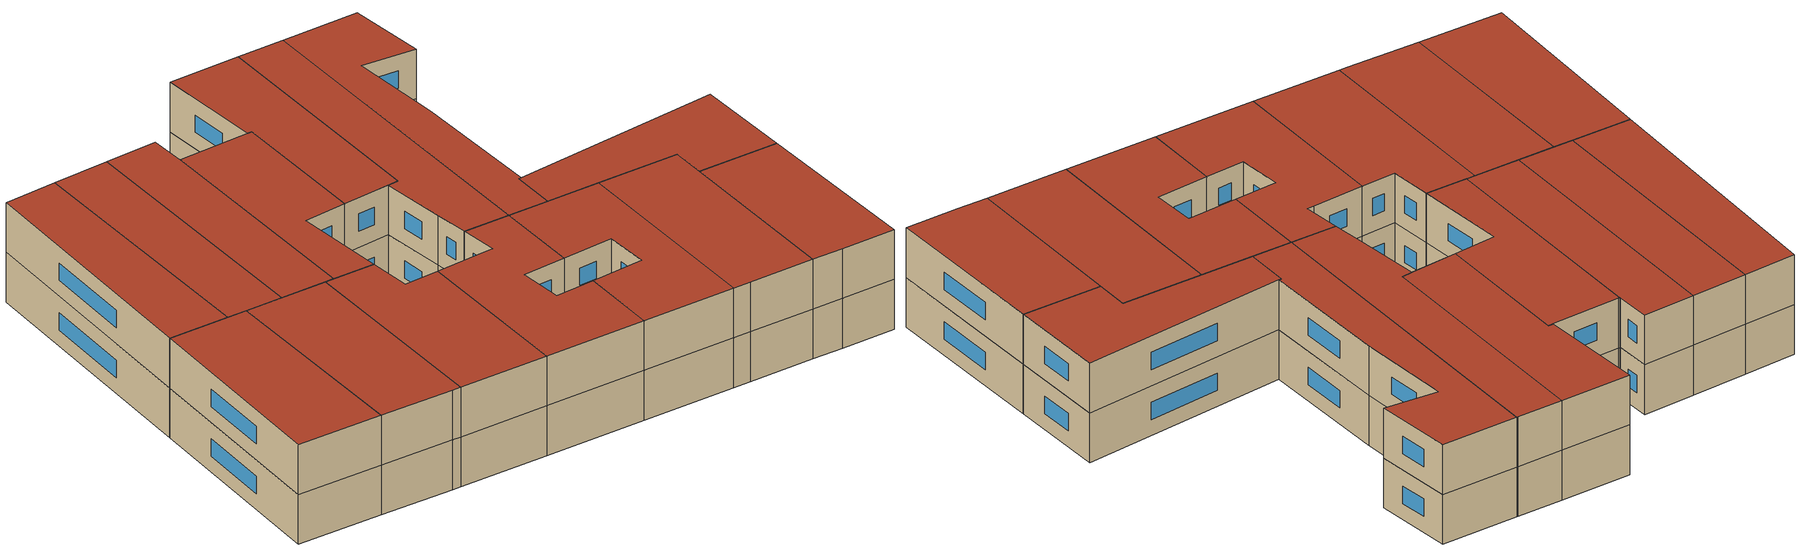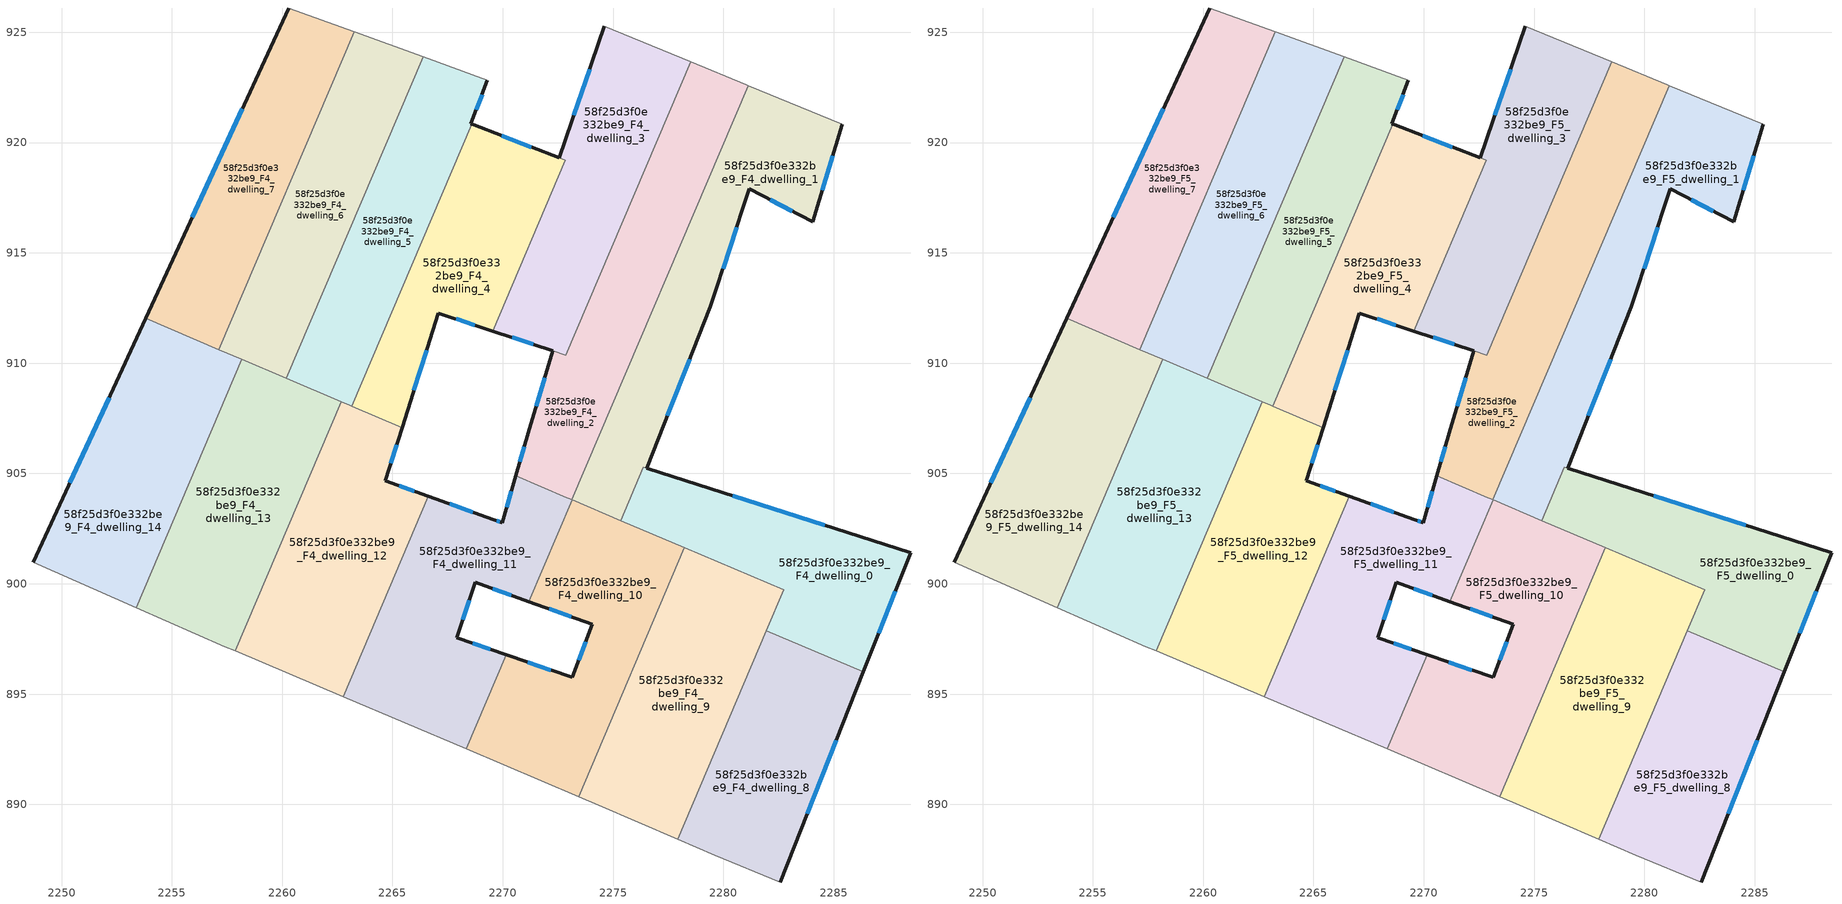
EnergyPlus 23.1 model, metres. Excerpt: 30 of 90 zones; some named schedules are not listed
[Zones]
58f25d3f0e332be9_F4_dwelling_0
 floor to 58f25d3f0e332be9_F3_dwelling_0 (EU_floor_Construction): 2288.48,901.42 2286.34,896.01 2281.94,897.88 2282.73,899.72 2275.34,902.87 2276.37,905.29 2276.53,905.23 z12
 wall outside (EU_wall_Construction): 2286.34,896.01 2288.48,901.42 2276.53,905.23 z12:15
 wall to 58f25d3f0e332be9_F4_dwelling_8 (EU_wall_Construction): 2281.94,897.88 2286.34,896.01 z12:15
 wall to 58f25d3f0e332be9_F4_dwelling_9 (EU_wall_Construction): 2278.23,901.64 2282.73,899.72 2281.94,897.88 z12:15
 wall to 58f25d3f0e332be9_F4_dwelling_1 (EU_wall_Construction): 2276.36,905.28 2275.34,902.87 / 2276.52,905.24 2276.37,905.29 z12:15
 wall to 58f25d3f0e332be9_F4_dwelling_10 (EU_wall_Construction): 2275.34,902.87 2278.23,901.64 z12:15
 window (EU_Window_Construction): 2284.6,902.66 2280.42,903.99 / 2287.04,897.77 2287.79,899.66 z12.98:14.02
58f25d3f0e332be9_F4_dwelling_1
 floor to 58f25d3f0e332be9_F3_dwelling_1 (EU_floor_Construction): 2285.37,920.84 2284.05,916.41 2281.17,917.9 2279.4,912.55 2276.52,905.24 2276.37,905.29 2275.34,902.87 2273.13,903.81 2281.12,922.58 z12
 wall outside (EU_wall_Construction): 2276.52,905.24 2279.4,912.55 2281.17,917.9 2284.05,916.41 2285.37,920.84 z12:15
 wall to 58f25d3f0e332be9_F4_dwelling_2 (EU_wall_Construction): 2281.12,922.58 2273.13,903.81 z12:15
 wall adiabatic (EU_wall_Construction): 2285.37,920.84 2281.12,922.58 z12:15
 wall to 58f25d3f0e332be9_F4_dwelling_10 (EU_wall_Construction): 2273.14,903.81 2275.34,902.87 z12:15
 window (EU_Window_Construction): 2284.48,917.85 2284.94,919.4 / 2282.11,917.41 2283.12,916.89 / 2279.98,914.29 2280.6,916.16 / 2277.46,907.61 2278.47,910.17 z12.98:14.02
58f25d3f0e332be9_F4_dwelling_10
 floor to 58f25d3f0e332be9_F3_dwelling_10 (EU_floor_Construction): 2278.23,901.64 2273.43,890.35 2268.33,892.51 2270.15,896.79 2273.14,895.76 2274.04,898.17 2271.17,899.2 2273.14,903.81 z12
 wall outside (EU_wall_Construction): 2271.17,899.2 2274.04,898.17 2273.14,895.76 2270.15,896.79 z12:15
 wall to 58f25d3f0e332be9_F4_dwelling_11 (EU_wall_Construction): 2270.15,896.79 2268.33,892.51 / 2273.14,903.81 2271.17,899.2 z12:15
 wall to 58f25d3f0e332be9_F4_dwelling_9 (EU_wall_Construction): 2273.43,890.35 2278.23,901.64 z12:15
 wall adiabatic (EU_wall_Construction): 2268.33,892.51 2273.43,890.35 z12:15
 window (EU_Window_Construction): 2272.17,896.09 2271.13,896.46 / 2273.75,897.38 2273.44,896.54 / 2272.11,898.86 2273.11,898.5 z12.98:14.02
58f25d3f0e332be9_F4_dwelling_11
 floor to 58f25d3f0e332be9_F3_dwelling_11 (EU_floor_Construction): 2273.14,903.81 2271.17,899.2 2268.74,900.07 2267.91,897.57 2270.15,896.79 2268.33,892.51 2262.76,894.88 2266.63,903.97 2269.59,902.91 2269.97,902.78 2270.59,904.89 z12
 wall outside (EU_wall_Construction): 2270.15,896.79 2267.91,897.57 2268.74,900.07 2271.17,899.2 / 2270.59,904.89 2269.97,902.78 2269.59,902.91 2266.63,903.97 z12:15
 wall adiabatic (EU_wall_Construction): 2262.76,894.88 2268.33,892.51 z12:15
 wall to 58f25d3f0e332be9_F4_dwelling_12 (EU_wall_Construction): 2266.63,903.97 2262.76,894.88 z12:15
 wall to 58f25d3f0e332be9_F4_dwelling_2 (EU_wall_Construction): 2272.9,903.91 2270.59,904.89 / 2273.13,903.81 2273.04,903.85 2272.9,903.9 z12:15
 window (EU_Window_Construction): 2269.53,899.78 2270.38,899.48 / 2268.18,898.38 2268.47,899.25 / 2269.42,897.04 2268.64,897.31 / 2268.63,903.25 2267.6,903.63 / 2269.85,902.82 2269.72,902.86 / 2270.39,904.2 2270.18,903.46 z12.98:14.02
58f25d3f0e332be9_F4_dwelling_12
 floor to 58f25d3f0e332be9_F3_dwelling_12 (EU_floor_Construction): 2265.44,907.08 2264.67,904.68 2266.63,903.97 2262.76,894.88 2257.87,896.96 2262.67,908.26 z12
 wall outside (EU_wall_Construction): 2266.63,903.97 2264.67,904.68 2265.44,907.08 z12:15
 wall adiabatic (EU_wall_Construction): 2257.87,896.96 2262.76,894.88 z12:15
 wall to 58f25d3f0e332be9_F4_dwelling_13 (EU_wall_Construction): 2262.67,908.26 2257.87,896.96 z12:15
 wall to 58f25d3f0e332be9_F4_dwelling_4 (EU_wall_Construction): 2265.44,907.08 2263.16,908.05 z12:15
 wall to 58f25d3f0e332be9_F4_dwelling_5 (EU_wall_Construction): 2263.16,908.05 2263.06,908.09 2262.67,908.26 z12:15
 window (EU_Window_Construction): 2264.92,905.46 2265.19,906.3 / 2266,904.2 2265.31,904.45 z12.98:14.02
58f25d3f0e332be9_F4_dwelling_13
 floor to 58f25d3f0e332be9_F3_dwelling_13 (EU_floor_Construction): 2262.67,908.26 2257.87,896.96 2257.4,897.16 2253.39,898.92 2258.17,910.17 z12
 wall adiabatic (EU_wall_Construction): 2253.39,898.92 2257.4,897.16 2257.87,896.96 z12:15
 wall to 58f25d3f0e332be9_F4_dwelling_14 (EU_wall_Construction): 2258.17,910.17 2253.39,898.92 z12:15
 wall to 58f25d3f0e332be9_F4_dwelling_5 (EU_wall_Construction): 2262.67,908.26 2260.19,909.31 z12:15
 wall to 58f25d3f0e332be9_F4_dwelling_6 (EU_wall_Construction): 2260.19,909.31 2258.17,910.17 z12:15
58f25d3f0e332be9_F4_dwelling_14
 floor to 58f25d3f0e332be9_F3_dwelling_14 (EU_floor_Construction): 2258.17,910.17 2253.39,898.92 2248.72,900.98 2253.82,912.03 z12
 wall outside (EU_wall_Construction): 2253.82,912.03 2248.72,900.98 z12:15
 wall adiabatic (EU_wall_Construction): 2248.72,900.98 2253.39,898.92 z12:15
 wall to 58f25d3f0e332be9_F4_dwelling_7 (EU_wall_Construction): 2257.13,910.62 2253.82,912.03 z12:15
 wall to 58f25d3f0e332be9_F4_dwelling_6 (EU_wall_Construction): 2258.17,910.17 2257.13,910.62 z12:15
 window (EU_Window_Construction): 2252.16,908.43 2250.38,904.57 z12.98:14.02
58f25d3f0e332be9_F4_dwelling_2
 floor to 58f25d3f0e332be9_F3_dwelling_2 (EU_floor_Construction): 2281.03,922.62 2281.12,922.58 2273.13,903.81 2273.04,903.85 2272.9,903.91 2270.59,904.89 2271.16,906.84 2272.26,910.56 2272.85,910.36 2278.51,923.66 z12
 wall outside (EU_wall_Construction): 2272.26,910.56 2271.16,906.84 2270.59,904.89 z12:15
 wall adiabatic (EU_wall_Construction): 2281.12,922.58 2281.03,922.62 2278.51,923.66 z12:15
 wall to 58f25d3f0e332be9_F4_dwelling_3 (EU_wall_Construction): 2272.85,910.36 2272.26,910.56 / 2278.51,923.66 2272.86,910.37 z12:15
 window (EU_Window_Construction): 2270.98,906.2 2270.78,905.52 / 2271.91,909.35 2271.52,908.05 z12.98:14.02
58f25d3f0e332be9_F4_dwelling_3
 floor to 58f25d3f0e332be9_F3_dwelling_3 (EU_floor_Construction): 2278.51,923.66 2272.85,910.36 2269.53,911.46 2272.83,919.2 2272.55,919.31 2274.59,925.27 z12
 wall outside (EU_wall_Construction): 2274.59,925.27 2272.55,919.31 / 2269.53,911.46 2272.26,910.56 z12:15
 wall to 58f25d3f0e332be9_F4_dwelling_4 (EU_wall_Construction): 2272.55,919.31 2272.83,919.2 2269.53,911.46 z12:15
 wall adiabatic (EU_wall_Construction): 2278.51,923.66 2274.59,925.27 z12:15
 window (EU_Window_Construction): 2273.93,923.33 2273.22,921.24 / 2270.42,911.16 2271.38,910.85 z12.98:14.02
58f25d3f0e332be9_F4_dwelling_4
 floor to 58f25d3f0e332be9_F3_dwelling_4 (EU_floor_Construction): 2272.83,919.2 2269.53,911.46 2267.08,912.27 2265.44,907.08 2263.16,908.05 2268.59,920.83 z12
 wall outside (EU_wall_Construction): 2272.55,919.31 2268.69,920.79 2268.59,920.83 / 2265.44,907.08 2267.08,912.27 2269.53,911.46 z12:15
 wall to 58f25d3f0e332be9_F4_dwelling_5 (EU_wall_Construction): 2268.59,920.83 2263.16,908.05 z12:15
 window (EU_Window_Construction): 2271.29,919.79 2269.94,920.31 / 2267.88,912 2268.74,911.72 / 2265.97,908.77 2266.55,910.58 z12.98:14.02
58f25d3f0e332be9_F4_dwelling_5
 floor to 58f25d3f0e332be9_F3_dwelling_5 (EU_floor_Construction): 2269.3,922.82 2268.55,920.85 2268.59,920.83 2263.16,908.05 2263.06,908.09 2260.19,909.31 2266.39,923.88 z12
 wall outside (EU_wall_Construction): 2268.59,920.83 2268.55,920.85 2269.3,922.82 z12:15
 wall to 58f25d3f0e332be9_F4_dwelling_6 (EU_wall_Construction): 2266.39,923.88 2260.19,909.31 z12:15
 wall adiabatic (EU_wall_Construction): 2269.3,922.82 2266.39,923.88 z12:15
 window (EU_Window_Construction): 2268.8,921.49 2269.06,922.18 z12.98:14.02
58f25d3f0e332be9_F4_dwelling_6
 floor to 58f25d3f0e332be9_F3_dwelling_6 (EU_floor_Construction): 2266.39,923.88 2260.19,909.31 2257.13,910.62 2263.26,925.02 z12
 wall to 58f25d3f0e332be9_F4_dwelling_7 (EU_wall_Construction): 2263.26,925.02 2257.13,910.62 z12:15
 wall adiabatic (EU_wall_Construction): 2266.39,923.88 2263.26,925.02 z12:15
58f25d3f0e332be9_F4_dwelling_7
 floor to 58f25d3f0e332be9_F3_dwelling_7 (EU_floor_Construction): 2263.26,925.02 2257.13,910.62 2253.82,912.03 2260.3,926.1 z12
 wall outside (EU_wall_Construction): 2260.3,926.1 2253.82,912.03 z12:15
 wall adiabatic (EU_wall_Construction): 2263.26,925.02 2260.3,926.1 z12:15
 window (EU_Window_Construction): 2258.19,921.52 2255.93,916.6 z12.98:14.02
58f25d3f0e332be9_F4_dwelling_8
 floor to 58f25d3f0e332be9_F3_dwelling_8 (EU_floor_Construction): 2286.34,896.01 2282.57,886.49 2279.61,887.71 2277.92,888.43 2281.94,897.88 z12
 wall outside (EU_wall_Construction): 2282.57,886.49 2286.34,896.01 z12:15
 wall adiabatic (EU_wall_Construction): 2277.92,888.43 2279.61,887.71 2282.57,886.49 z12:15
 wall to 58f25d3f0e332be9_F4_dwelling_9 (EU_wall_Construction): 2281.94,897.88 2277.92,888.43 z12:15
 window (EU_Window_Construction): 2283.8,889.58 2285.12,892.91 z12.98:14.02
58f25d3f0e332be9_F4_dwelling_9
 floor to 58f25d3f0e332be9_F3_dwelling_9 (EU_floor_Construction): 2282.73,899.72 2277.92,888.43 2274.35,889.96 2273.43,890.35 2278.23,901.64 z12
 wall adiabatic (EU_wall_Construction): 2273.43,890.35 2274.35,889.96 2277.92,888.43 z12:15
58f25d3f0e332be9_F5_dwelling_0
 floor to 58f25d3f0e332be9_F4_dwelling_0 (EU_floor_Construction): 2288.48,901.42 2286.34,896.01 2281.94,897.88 2282.73,899.72 2275.34,902.87 2276.37,905.29 2276.53,905.23 z15
 wall outside (EU_wall_Construction): 2286.34,896.01 2288.48,901.42 2276.53,905.23 z15:18
 wall to 58f25d3f0e332be9_F5_dwelling_8 (EU_wall_Construction): 2281.94,897.88 2286.34,896.01 z15:18
 wall to 58f25d3f0e332be9_F5_dwelling_9 (EU_wall_Construction): 2278.23,901.64 2282.73,899.72 2281.94,897.88 z15:18
 wall to 58f25d3f0e332be9_F5_dwelling_1 (EU_wall_Construction): 2276.36,905.28 2275.34,902.87 / 2276.52,905.24 2276.37,905.29 z15:18
 wall to 58f25d3f0e332be9_F5_dwelling_10 (EU_wall_Construction): 2275.34,902.87 2278.23,901.64 z15:18
 window (EU_Window_Construction): 2284.6,902.66 2280.42,903.99 / 2287.04,897.77 2287.79,899.66 z15.98:17.02
 roof outside (EU_roof_Construction): 2286.34,896.01 2288.48,901.42 2276.53,905.23 2276.37,905.29 2275.34,902.87 2282.73,899.72 2281.94,897.88 z18
58f25d3f0e332be9_F5_dwelling_1
 floor to 58f25d3f0e332be9_F4_dwelling_1 (EU_floor_Construction): 2285.37,920.84 2284.05,916.41 2281.17,917.9 2279.4,912.55 2276.52,905.24 2276.37,905.29 2275.34,902.87 2273.13,903.81 2281.12,922.58 z15
 wall outside (EU_wall_Construction): 2276.52,905.24 2279.4,912.55 2281.17,917.9 2284.05,916.41 2285.37,920.84 z15:18
 wall to 58f25d3f0e332be9_F5_dwelling_2 (EU_wall_Construction): 2281.12,922.58 2273.13,903.81 z15:18
 wall adiabatic (EU_wall_Construction): 2285.37,920.84 2281.12,922.58 z15:18
 wall to 58f25d3f0e332be9_F5_dwelling_10 (EU_wall_Construction): 2273.14,903.81 2275.34,902.87 z15:18
 window (EU_Window_Construction): 2284.48,917.85 2284.94,919.4 / 2282.11,917.41 2283.12,916.89 / 2279.98,914.29 2280.6,916.16 / 2277.46,907.61 2278.47,910.17 z15.98:17.02
 roof outside (EU_roof_Construction): 2276.52,905.24 2279.4,912.55 2281.17,917.9 2284.05,916.41 2285.37,920.84 2281.12,922.58 2273.13,903.81 2275.34,902.87 2276.37,905.29 z18
58f25d3f0e332be9_F5_dwelling_10
 floor to 58f25d3f0e332be9_F4_dwelling_10 (EU_floor_Construction): 2278.23,901.64 2273.43,890.35 2268.33,892.51 2270.15,896.79 2273.14,895.76 2274.04,898.17 2271.17,899.2 2273.14,903.81 z15
 wall outside (EU_wall_Construction): 2271.17,899.2 2274.04,898.17 2273.14,895.76 2270.15,896.79 z15:18
 wall to 58f25d3f0e332be9_F5_dwelling_11 (EU_wall_Construction): 2270.15,896.79 2268.33,892.51 / 2273.14,903.81 2271.17,899.2 z15:18
 wall to 58f25d3f0e332be9_F5_dwelling_9 (EU_wall_Construction): 2273.43,890.35 2278.23,901.64 z15:18
 wall adiabatic (EU_wall_Construction): 2268.33,892.51 2273.43,890.35 z15:18
 window (EU_Window_Construction): 2272.17,896.09 2271.13,896.46 / 2273.75,897.38 2273.44,896.54 / 2272.11,898.86 2273.11,898.5 z15.98:17.02
 roof outside (EU_roof_Construction): 2273.43,890.35 2278.23,901.64 2273.14,903.81 2271.17,899.2 2274.04,898.17 2273.14,895.76 2270.15,896.79 2268.33,892.51 z18
58f25d3f0e332be9_F5_dwelling_11
 floor to 58f25d3f0e332be9_F4_dwelling_11 (EU_floor_Construction): 2273.14,903.81 2271.17,899.2 2268.74,900.07 2267.91,897.57 2270.15,896.79 2268.33,892.51 2262.76,894.88 2266.63,903.97 2269.59,902.91 2269.97,902.78 2270.59,904.89 z15
 wall outside (EU_wall_Construction): 2270.15,896.79 2267.91,897.57 2268.74,900.07 2271.17,899.2 / 2270.59,904.89 2269.97,902.78 2269.59,902.91 2266.63,903.97 z15:18
 wall adiabatic (EU_wall_Construction): 2262.76,894.88 2268.33,892.51 z15:18
 wall to 58f25d3f0e332be9_F5_dwelling_12 (EU_wall_Construction): 2266.63,903.97 2262.76,894.88 z15:18
 wall to 58f25d3f0e332be9_F5_dwelling_2 (EU_wall_Construction): 2272.9,903.91 2270.59,904.89 / 2273.13,903.81 2273.04,903.85 2272.9,903.9 z15:18
 window (EU_Window_Construction): 2269.53,899.78 2270.38,899.48 / 2268.18,898.38 2268.47,899.25 / 2269.42,897.04 2268.64,897.31 / 2268.63,903.25 2267.6,903.63 / 2269.85,902.82 2269.72,902.86 / 2270.39,904.2 2270.18,903.46 z15.98:17.02
 roof outside (EU_roof_Construction): 2268.33,892.51 2270.15,896.79 2267.91,897.57 2268.74,900.07 2271.17,899.2 2273.14,903.81 2270.59,904.89 2269.97,902.78 2269.59,902.91 2266.63,903.97 2262.76,894.88 z18
58f25d3f0e332be9_F5_dwelling_12
 floor to 58f25d3f0e332be9_F4_dwelling_12 (EU_floor_Construction): 2265.44,907.08 2264.67,904.68 2266.63,903.97 2262.76,894.88 2257.87,896.96 2262.67,908.26 z15
 wall outside (EU_wall_Construction): 2266.63,903.97 2264.67,904.68 2265.44,907.08 z15:18
 wall adiabatic (EU_wall_Construction): 2257.87,896.96 2262.76,894.88 z15:18
 wall to 58f25d3f0e332be9_F5_dwelling_13 (EU_wall_Construction): 2262.67,908.26 2257.87,896.96 z15:18
 wall to 58f25d3f0e332be9_F5_dwelling_4 (EU_wall_Construction): 2265.44,907.08 2263.16,908.05 z15:18
 wall to 58f25d3f0e332be9_F5_dwelling_5 (EU_wall_Construction): 2263.16,908.05 2263.06,908.09 2262.67,908.26 z15:18
 window (EU_Window_Construction): 2264.92,905.46 2265.19,906.3 / 2266,904.2 2265.31,904.45 z15.98:17.02
 roof outside (EU_roof_Construction): 2262.76,894.88 2266.63,903.97 2264.67,904.68 2265.44,907.08 2262.67,908.26 2257.87,896.96 z18
58f25d3f0e332be9_F5_dwelling_13
 floor to 58f25d3f0e332be9_F4_dwelling_13 (EU_floor_Construction): 2262.67,908.26 2257.87,896.96 2257.4,897.16 2253.39,898.92 2258.17,910.17 z15
 wall adiabatic (EU_wall_Construction): 2253.39,898.92 2257.4,897.16 2257.87,896.96 z15:18
 wall to 58f25d3f0e332be9_F5_dwelling_14 (EU_wall_Construction): 2258.17,910.17 2253.39,898.92 z15:18
 wall to 58f25d3f0e332be9_F5_dwelling_5 (EU_wall_Construction): 2262.67,908.26 2260.19,909.31 z15:18
 wall to 58f25d3f0e332be9_F5_dwelling_6 (EU_wall_Construction): 2260.19,909.31 2258.17,910.17 z15:18
 roof outside (EU_roof_Construction): 2257.87,896.96 2262.67,908.26 2258.17,910.17 2253.39,898.92 2257.4,897.16 z18
58f25d3f0e332be9_F5_dwelling_14
 floor to 58f25d3f0e332be9_F4_dwelling_14 (EU_floor_Construction): 2258.17,910.17 2253.39,898.92 2248.72,900.98 2253.82,912.03 z15
 wall outside (EU_wall_Construction): 2253.82,912.03 2248.72,900.98 z15:18
 wall adiabatic (EU_wall_Construction): 2248.72,900.98 2253.39,898.92 z15:18
 wall to 58f25d3f0e332be9_F5_dwelling_7 (EU_wall_Construction): 2257.13,910.62 2253.82,912.03 z15:18
 wall to 58f25d3f0e332be9_F5_dwelling_6 (EU_wall_Construction): 2258.17,910.17 2257.13,910.62 z15:18
 window (EU_Window_Construction): 2252.16,908.43 2250.38,904.57 z15.98:17.02
 roof outside (EU_roof_Construction): 2253.39,898.92 2258.17,910.17 2253.82,912.03 2248.72,900.98 z18
58f25d3f0e332be9_F5_dwelling_2
 floor to 58f25d3f0e332be9_F4_dwelling_2 (EU_floor_Construction): 2281.03,922.62 2281.12,922.58 2273.13,903.81 2273.04,903.85 2272.9,903.91 2270.59,904.89 2271.16,906.84 2272.26,910.56 2272.85,910.36 2278.51,923.66 z15
 wall outside (EU_wall_Construction): 2272.26,910.56 2271.16,906.84 2270.59,904.89 z15:18
 wall adiabatic (EU_wall_Construction): 2281.12,922.58 2281.03,922.62 2278.51,923.66 z15:18
 wall to 58f25d3f0e332be9_F5_dwelling_3 (EU_wall_Construction): 2272.85,910.36 2272.26,910.56 / 2278.51,923.66 2272.86,910.37 z15:18
 window (EU_Window_Construction): 2270.98,906.2 2270.78,905.52 / 2271.91,909.35 2271.52,908.05 z15.98:17.02
 roof outside (EU_roof_Construction): 2273.13,903.81 2281.12,922.58 2281.03,922.62 2278.51,923.66 2272.85,910.36 2272.26,910.56 2271.16,906.84 2270.59,904.89 2272.9,903.91 2273.04,903.85 z18
58f25d3f0e332be9_F5_dwelling_3
 floor to 58f25d3f0e332be9_F4_dwelling_3 (EU_floor_Construction): 2278.51,923.66 2272.85,910.36 2269.53,911.46 2272.83,919.2 2272.55,919.31 2274.59,925.27 z15
 wall outside (EU_wall_Construction): 2274.59,925.27 2272.55,919.31 / 2269.53,911.46 2272.26,910.56 z15:18
 wall to 58f25d3f0e332be9_F5_dwelling_4 (EU_wall_Construction): 2272.55,919.31 2272.83,919.2 2269.53,911.46 z15:18
 wall adiabatic (EU_wall_Construction): 2278.51,923.66 2274.59,925.27 z15:18
 window (EU_Window_Construction): 2273.93,923.33 2273.22,921.24 / 2270.42,911.16 2271.38,910.85 z15.98:17.02
 roof outside (EU_roof_Construction): 2272.85,910.36 2278.51,923.66 2274.59,925.27 2272.55,919.31 2272.83,919.2 2269.53,911.46 z18
58f25d3f0e332be9_F5_dwelling_4
 floor to 58f25d3f0e332be9_F4_dwelling_4 (EU_floor_Construction): 2272.83,919.2 2269.53,911.46 2267.08,912.27 2265.44,907.08 2263.16,908.05 2268.59,920.83 z15
 wall outside (EU_wall_Construction): 2272.55,919.31 2268.69,920.79 2268.59,920.83 / 2265.44,907.08 2267.08,912.27 2269.53,911.46 z15:18
 wall to 58f25d3f0e332be9_F5_dwelling_5 (EU_wall_Construction): 2268.59,920.83 2263.16,908.05 z15:18
 window (EU_Window_Construction): 2271.29,919.79 2269.94,920.31 / 2267.88,912 2268.74,911.72 / 2265.97,908.77 2266.55,910.58 z15.98:17.02
 roof outside (EU_roof_Construction): 2269.53,911.46 2272.83,919.2 2268.59,920.83 2263.16,908.05 2265.44,907.08 2267.08,912.27 z18
58f25d3f0e332be9_F5_dwelling_5
 floor to 58f25d3f0e332be9_F4_dwelling_5 (EU_floor_Construction): 2269.3,922.82 2268.55,920.85 2268.59,920.83 2263.16,908.05 2263.06,908.09 2260.19,909.31 2266.39,923.88 z15
 wall outside (EU_wall_Construction): 2268.59,920.83 2268.55,920.85 2269.3,922.82 z15:18
 wall to 58f25d3f0e332be9_F5_dwelling_6 (EU_wall_Construction): 2266.39,923.88 2260.19,909.31 z15:18
 wall adiabatic (EU_wall_Construction): 2269.3,922.82 2266.39,923.88 z15:18
 window (EU_Window_Construction): 2268.8,921.49 2269.06,922.18 z15.98:17.02
 roof outside (EU_roof_Construction): 2263.16,908.05 2268.59,920.83 2268.55,920.85 2269.3,922.82 2266.39,923.88 2260.19,909.31 2263.06,908.09 z18
58f25d3f0e332be9_F5_dwelling_6
 floor to 58f25d3f0e332be9_F4_dwelling_6 (EU_floor_Construction): 2266.39,923.88 2260.19,909.31 2257.13,910.62 2263.26,925.02 z15
 wall to 58f25d3f0e332be9_F5_dwelling_7 (EU_wall_Construction): 2263.26,925.02 2257.13,910.62 z15:18
 wall adiabatic (EU_wall_Construction): 2266.39,923.88 2263.26,925.02 z15:18
 roof outside (EU_roof_Construction): 2260.19,909.31 2266.39,923.88 2263.26,925.02 2257.13,910.62 z18
58f25d3f0e332be9_F5_dwelling_7
 floor to 58f25d3f0e332be9_F4_dwelling_7 (EU_floor_Construction): 2263.26,925.02 2257.13,910.62 2253.82,912.03 2260.3,926.1 z15
 wall outside (EU_wall_Construction): 2260.3,926.1 2253.82,912.03 z15:18
 wall adiabatic (EU_wall_Construction): 2263.26,925.02 2260.3,926.1 z15:18
 window (EU_Window_Construction): 2258.19,921.52 2255.93,916.6 z15.98:17.02
 roof outside (EU_roof_Construction): 2257.13,910.62 2263.26,925.02 2260.3,926.1 2253.82,912.03 z18
58f25d3f0e332be9_F5_dwelling_8
 floor to 58f25d3f0e332be9_F4_dwelling_8 (EU_floor_Construction): 2286.34,896.01 2282.57,886.49 2279.61,887.71 2277.92,888.43 2281.94,897.88 z15
 wall outside (EU_wall_Construction): 2282.57,886.49 2286.34,896.01 z15:18
 wall adiabatic (EU_wall_Construction): 2277.92,888.43 2279.61,887.71 2282.57,886.49 z15:18
 wall to 58f25d3f0e332be9_F5_dwelling_9 (EU_wall_Construction): 2281.94,897.88 2277.92,888.43 z15:18
 window (EU_Window_Construction): 2283.8,889.58 2285.12,892.91 z15.98:17.02
 roof outside (EU_roof_Construction): 2282.57,886.49 2286.34,896.01 2281.94,897.88 2277.92,888.43 2279.61,887.71 z18
58f25d3f0e332be9_F5_dwelling_9
 floor to 58f25d3f0e332be9_F4_dwelling_9 (EU_floor_Construction): 2282.73,899.72 2277.92,888.43 2274.35,889.96 2273.43,890.35 2278.23,901.64 z15
 wall adiabatic (EU_wall_Construction): 2273.43,890.35 2274.35,889.96 2277.92,888.43 z15:18
 roof outside (EU_roof_Construction): 2277.92,888.43 2282.73,899.72 2278.23,901.64 2273.43,890.35 2274.35,889.96 z18
[Building]
EU S2 Campaign: North Axis=0; Terrain=City; Solar Distribution=FullExterior
[Site:Location]
Bologna: Latitude=44.5; Longitude=11.25; Time Zone=1; Elevation=37
[SizingPeriod:WeatherFileDays]
AnnualSizingPeriod: Begin Month=1; Begin Day of Month=1; End Month=12; End Day of Month=31; Day of Week for Start Day=Monday; Use Weather File Daylight Saving Period=No; Use Weather File Rain and Snow Indicators=No
[MATERIAL]
EU_InternalMass_Material: Roughness=MediumRough; Thickness=0.1; Conductivity=1; Density=1800; Specific Heat=900; Thermal Absorptance=0.9; Solar Absorptance=0.7; Visible Absorptance=0.7
[MATERIAL:NOMASS] Roughness=MediumRough; Thermal Absorptance=0.9; Solar Absorptance=0.7; Visible Absorptance=0.7
Name | Thermal Resistance
EU_wall_NoMass | 0.905828
EU_roof_NoMass | 0.37593
EU_floor_NoMass | 0.67114
[WINDOWMATERIAL:SIMPLEGLAZINGSYSTEM]
EU_Window_SimpleGlazing: UFactor=4.52486; Solar Heat Gain Coefficient=0.85; Visible Transmittance=0.85
[CONSTRUCTION]
EU_wall_Construction: EU_wall_NoMass
EU_roof_Construction: EU_roof_NoMass
EU_floor_Construction: EU_floor_NoMass
EU_Window_Construction: EU_Window_SimpleGlazing
EU_InternalMass_Construction: EU_InternalMass_Material
[ZONE] Type=1; Multiplier=1; Ceiling Height=autocalculate; Floor Area=autocalculate; Part of Total Floor Area=Yes
Name | Volume
58f25d3f0e332be9_F4_dwelling_0; 58f25d3f0e332be9_F5_dwelling_0 | 151.364
58f25d3f0e332be9_F4_dwelling_1; 58f25d3f0e332be9_F5_dwelling_1 | 176.487
58f25d3f0e332be9_F4_dwelling_10; 58f25d3f0e332be9_F5_dwelling_10 | 179.771
58f25d3f0e332be9_F4_dwelling_11; 58f25d3f0e332be9_F5_dwelling_11 | 179.779
58f25d3f0e332be9_F4_dwelling_12; 58f25d3f0e332be9_F5_dwelling_12 | 179.746
58f25d3f0e332be9_F4_dwelling_13; 58f25d3f0e332be9_F5_dwelling_13 | 179.781
58f25d3f0e332be9_F4_dwelling_14; 58f25d3f0e332be9_F5_dwelling_14 | 179.777
58f25d3f0e332be9_F4_dwelling_2; 58f25d3f0e332be9_F5_dwelling_2 | 177.597
58f25d3f0e332be9_F4_dwelling_3; 58f25d3f0e332be9_F5_dwelling_3 | 162.166
58f25d3f0e332be9_F4_dwelling_4; 58f25d3f0e332be9_F5_dwelling_4 | 151.53
58f25d3f0e332be9_F4_dwelling_5; 58f25d3f0e332be9_F5_dwelling_5 | 153.191
58f25d3f0e332be9_F4_dwelling_6; 58f25d3f0e332be9_F5_dwelling_6 | 157.284
58f25d3f0e332be9_F4_dwelling_7; 58f25d3f0e332be9_F5_dwelling_7 | 157.307
58f25d3f0e332be9_F4_dwelling_8; 58f25d3f0e332be9_F5_dwelling_8 | 151.253
58f25d3f0e332be9_F4_dwelling_9; 58f25d3f0e332be9_F5_dwelling_9 | 179.76
[INTERNALMASS] Construction=EU_InternalMass_Construction
Name | Zone or ZoneList | Surface Area
58f25d3f0e332be9_F4_dwelling_0_EU_InternalMass | 58f25d3f0e332be9_F4_dwelling_0 | 50.4534
58f25d3f0e332be9_F4_dwelling_1_EU_InternalMass | 58f25d3f0e332be9_F4_dwelling_1 | 58.8232
58f25d3f0e332be9_F4_dwelling_2_EU_InternalMass | 58f25d3f0e332be9_F4_dwelling_2 | 59.2041
58f25d3f0e332be9_F4_dwelling_3_EU_InternalMass | 58f25d3f0e332be9_F4_dwelling_3 | 54.0527
58f25d3f0e332be9_F4_dwelling_4_EU_InternalMass | 58f25d3f0e332be9_F4_dwelling_4 | 50.5219
58f25d3f0e332be9_F4_dwelling_5_EU_InternalMass | 58f25d3f0e332be9_F4_dwelling_5 | 51.0656
58f25d3f0e332be9_F4_dwelling_6_EU_InternalMass | 58f25d3f0e332be9_F4_dwelling_6 | 52.428
58f25d3f0e332be9_F4_dwelling_7_EU_InternalMass | 58f25d3f0e332be9_F4_dwelling_7 | 52.4361
58f25d3f0e332be9_F4_dwelling_8_EU_InternalMass | 58f25d3f0e332be9_F4_dwelling_8 | 50.4164
58f25d3f0e332be9_F4_dwelling_9_EU_InternalMass | 58f25d3f0e332be9_F4_dwelling_9 | 59.9202
58f25d3f0e332be9_F4_dwelling_10_EU_InternalMass | 58f25d3f0e332be9_F4_dwelling_10 | 59.9237
58f25d3f0e332be9_F4_dwelling_11_EU_InternalMass | 58f25d3f0e332be9_F4_dwelling_11 | 59.926
58f25d3f0e332be9_F4_dwelling_12_EU_InternalMass | 58f25d3f0e332be9_F4_dwelling_12 | 59.9149
58f25d3f0e332be9_F4_dwelling_13_EU_InternalMass | 58f25d3f0e332be9_F4_dwelling_13 | 59.9274
58f25d3f0e332be9_F4_dwelling_14_EU_InternalMass | 58f25d3f0e332be9_F4_dwelling_14 | 59.9252
58f25d3f0e332be9_F5_dwelling_0_EU_InternalMass | 58f25d3f0e332be9_F5_dwelling_0 | 50.4534
58f25d3f0e332be9_F5_dwelling_1_EU_InternalMass | 58f25d3f0e332be9_F5_dwelling_1 | 58.8232
58f25d3f0e332be9_F5_dwelling_2_EU_InternalMass | 58f25d3f0e332be9_F5_dwelling_2 | 59.2041
58f25d3f0e332be9_F5_dwelling_3_EU_InternalMass | 58f25d3f0e332be9_F5_dwelling_3 | 54.0527
58f25d3f0e332be9_F5_dwelling_4_EU_InternalMass | 58f25d3f0e332be9_F5_dwelling_4 | 50.5219
58f25d3f0e332be9_F5_dwelling_5_EU_InternalMass | 58f25d3f0e332be9_F5_dwelling_5 | 51.0656
58f25d3f0e332be9_F5_dwelling_6_EU_InternalMass | 58f25d3f0e332be9_F5_dwelling_6 | 52.428
58f25d3f0e332be9_F5_dwelling_7_EU_InternalMass | 58f25d3f0e332be9_F5_dwelling_7 | 52.4361
58f25d3f0e332be9_F5_dwelling_8_EU_InternalMass | 58f25d3f0e332be9_F5_dwelling_8 | 50.4164
58f25d3f0e332be9_F5_dwelling_9_EU_InternalMass | 58f25d3f0e332be9_F5_dwelling_9 | 59.9202
58f25d3f0e332be9_F5_dwelling_10_EU_InternalMass | 58f25d3f0e332be9_F5_dwelling_10 | 59.9237
58f25d3f0e332be9_F5_dwelling_11_EU_InternalMass | 58f25d3f0e332be9_F5_dwelling_11 | 59.926
58f25d3f0e332be9_F5_dwelling_12_EU_InternalMass | 58f25d3f0e332be9_F5_dwelling_12 | 59.9149
58f25d3f0e332be9_F5_dwelling_13_EU_InternalMass | 58f25d3f0e332be9_F5_dwelling_13 | 59.9274
58f25d3f0e332be9_F5_dwelling_14_EU_InternalMass | 58f25d3f0e332be9_F5_dwelling_14 | 59.9252
[OTHEREQUIPMENT] Fuel Type=Electricity; Design Level Calculation Method=Watts/Area; Power per Zone Floor Area=1; Fraction Latent=0; Fraction Radiant=0; Fraction Lost=0; Carbon Dioxide Generation Rate=0; EndUse Subcategory=EU_Step8_InternalGains
Name | Zone or ZoneList or Space or SpaceList | Schedule
EU_Step8_InternalGain_58f25d3f0e332be9_F4_dwelling_0_f000 | 58f25d3f0e332be9_F4_dwelling_0 | EU_Step8_GainSchedule_58f25d3f0e332be9_F4_dwelling_0_f000
EU_Step8_InternalGain_58f25d3f0e332be9_F4_dwelling_1_f000 | 58f25d3f0e332be9_F4_dwelling_1 | EU_Step8_GainSchedule_58f25d3f0e332be9_F4_dwelling_1_f000
EU_Step8_InternalGain_58f25d3f0e332be9_F4_dwelling_2_f000 | 58f25d3f0e332be9_F4_dwelling_2 | EU_Step8_GainSchedule_58f25d3f0e332be9_F4_dwelling_2_f000
EU_Step8_InternalGain_58f25d3f0e332be9_F4_dwelling_3_f000 | 58f25d3f0e332be9_F4_dwelling_3 | EU_Step8_GainSchedule_58f25d3f0e332be9_F4_dwelling_3_f000
EU_Step8_InternalGain_58f25d3f0e332be9_F4_dwelling_4_f000 | 58f25d3f0e332be9_F4_dwelling_4 | EU_Step8_GainSchedule_58f25d3f0e332be9_F4_dwelling_4_f000
EU_Step8_InternalGain_58f25d3f0e332be9_F4_dwelling_5_f000 | 58f25d3f0e332be9_F4_dwelling_5 | EU_Step8_GainSchedule_58f25d3f0e332be9_F4_dwelling_5_f000
EU_Step8_InternalGain_58f25d3f0e332be9_F4_dwelling_6_f000 | 58f25d3f0e332be9_F4_dwelling_6 | EU_Step8_GainSchedule_58f25d3f0e332be9_F4_dwelling_6_f000
EU_Step8_InternalGain_58f25d3f0e332be9_F4_dwelling_7_f000 | 58f25d3f0e332be9_F4_dwelling_7 | EU_Step8_GainSchedule_58f25d3f0e332be9_F4_dwelling_7_f000
EU_Step8_InternalGain_58f25d3f0e332be9_F4_dwelling_8_f000 | 58f25d3f0e332be9_F4_dwelling_8 | EU_Step8_GainSchedule_58f25d3f0e332be9_F4_dwelling_8_f000
EU_Step8_InternalGain_58f25d3f0e332be9_F4_dwelling_9_f000 | 58f25d3f0e332be9_F4_dwelling_9 | EU_Step8_GainSchedule_58f25d3f0e332be9_F4_dwelling_9_f000
EU_Step8_InternalGain_58f25d3f0e332be9_F4_dwelling_10_f000 | 58f25d3f0e332be9_F4_dwelling_10 | EU_Step8_GainSchedule_58f25d3f0e332be9_F4_dwelling_10_f000
EU_Step8_InternalGain_58f25d3f0e332be9_F4_dwelling_11_f000 | 58f25d3f0e332be9_F4_dwelling_11 | EU_Step8_GainSchedule_58f25d3f0e332be9_F4_dwelling_11_f000
EU_Step8_InternalGain_58f25d3f0e332be9_F4_dwelling_12_f000 | 58f25d3f0e332be9_F4_dwelling_12 | EU_Step8_GainSchedule_58f25d3f0e332be9_F4_dwelling_12_f000
EU_Step8_InternalGain_58f25d3f0e332be9_F4_dwelling_13_f000 | 58f25d3f0e332be9_F4_dwelling_13 | EU_Step8_GainSchedule_58f25d3f0e332be9_F4_dwelling_13_f000
EU_Step8_InternalGain_58f25d3f0e332be9_F4_dwelling_14_f000 | 58f25d3f0e332be9_F4_dwelling_14 | EU_Step8_GainSchedule_58f25d3f0e332be9_F4_dwelling_14_f000
EU_Step8_InternalGain_58f25d3f0e332be9_F5_dwelling_0_f000 | 58f25d3f0e332be9_F5_dwelling_0 | EU_Step8_GainSchedule_58f25d3f0e332be9_F5_dwelling_0_f000
EU_Step8_InternalGain_58f25d3f0e332be9_F5_dwelling_1_f000 | 58f25d3f0e332be9_F5_dwelling_1 | EU_Step8_GainSchedule_58f25d3f0e332be9_F5_dwelling_1_f000
EU_Step8_InternalGain_58f25d3f0e332be9_F5_dwelling_2_f000 | 58f25d3f0e332be9_F5_dwelling_2 | EU_Step8_GainSchedule_58f25d3f0e332be9_F5_dwelling_2_f000
EU_Step8_InternalGain_58f25d3f0e332be9_F5_dwelling_3_f000 | 58f25d3f0e332be9_F5_dwelling_3 | EU_Step8_GainSchedule_58f25d3f0e332be9_F5_dwelling_3_f000
EU_Step8_InternalGain_58f25d3f0e332be9_F5_dwelling_4_f000 | 58f25d3f0e332be9_F5_dwelling_4 | EU_Step8_GainSchedule_58f25d3f0e332be9_F5_dwelling_4_f000
EU_Step8_InternalGain_58f25d3f0e332be9_F5_dwelling_5_f000 | 58f25d3f0e332be9_F5_dwelling_5 | EU_Step8_GainSchedule_58f25d3f0e332be9_F5_dwelling_5_f000
EU_Step8_InternalGain_58f25d3f0e332be9_F5_dwelling_6_f000 | 58f25d3f0e332be9_F5_dwelling_6 | EU_Step8_GainSchedule_58f25d3f0e332be9_F5_dwelling_6_f000
EU_Step8_InternalGain_58f25d3f0e332be9_F5_dwelling_7_f000 | 58f25d3f0e332be9_F5_dwelling_7 | EU_Step8_GainSchedule_58f25d3f0e332be9_F5_dwelling_7_f000
EU_Step8_InternalGain_58f25d3f0e332be9_F5_dwelling_8_f000 | 58f25d3f0e332be9_F5_dwelling_8 | EU_Step8_GainSchedule_58f25d3f0e332be9_F5_dwelling_8_f000
EU_Step8_InternalGain_58f25d3f0e332be9_F5_dwelling_9_f000 | 58f25d3f0e332be9_F5_dwelling_9 | EU_Step8_GainSchedule_58f25d3f0e332be9_F5_dwelling_9_f000
EU_Step8_InternalGain_58f25d3f0e332be9_F5_dwelling_10_f000 | 58f25d3f0e332be9_F5_dwelling_10 | EU_Step8_GainSchedule_58f25d3f0e332be9_F5_dwelling_10_f000
EU_Step8_InternalGain_58f25d3f0e332be9_F5_dwelling_11_f000 | 58f25d3f0e332be9_F5_dwelling_11 | EU_Step8_GainSchedule_58f25d3f0e332be9_F5_dwelling_11_f000
EU_Step8_InternalGain_58f25d3f0e332be9_F5_dwelling_12_f000 | 58f25d3f0e332be9_F5_dwelling_12 | EU_Step8_GainSchedule_58f25d3f0e332be9_F5_dwelling_12_f000
EU_Step8_InternalGain_58f25d3f0e332be9_F5_dwelling_13_f000 | 58f25d3f0e332be9_F5_dwelling_13 | EU_Step8_GainSchedule_58f25d3f0e332be9_F5_dwelling_13_f000
EU_Step8_InternalGain_58f25d3f0e332be9_F5_dwelling_14_f000 | 58f25d3f0e332be9_F5_dwelling_14 | EU_Step8_GainSchedule_58f25d3f0e332be9_F5_dwelling_14_f000
[ZONEVENTILATION:DESIGNFLOWRATE] Schedule=EU_AlwaysOn; Design Flow Rate Calculation Method=AirChanges/Hour; Air Changes per Hour=0.73129; Ventilation Type=Natural; Fan Pressure Rise=0; Fan Total Efficiency=1; Constant Term Coefficient=1; Temperature Term Coefficient=0; Velocity Term Coefficient=0; Velocity Squared Term Coefficient=0; Minimum Indoor Temperature=-100; Maximum Indoor Temperature=100; Delta Temperature=-100; Minimum Outdoor Temperature=-100; Maximum Outdoor Temperature=100; Maximum Wind Speed=40
Name | Zone or ZoneList or Space or SpaceList
EU_ConstantAir_58f25d3f0e332be9_F4_dwelling_0 | 58f25d3f0e332be9_F4_dwelling_0
EU_ConstantAir_58f25d3f0e332be9_F4_dwelling_1 | 58f25d3f0e332be9_F4_dwelling_1
EU_ConstantAir_58f25d3f0e332be9_F4_dwelling_2 | 58f25d3f0e332be9_F4_dwelling_2
EU_ConstantAir_58f25d3f0e332be9_F4_dwelling_3 | 58f25d3f0e332be9_F4_dwelling_3
EU_ConstantAir_58f25d3f0e332be9_F4_dwelling_4 | 58f25d3f0e332be9_F4_dwelling_4
EU_ConstantAir_58f25d3f0e332be9_F4_dwelling_5 | 58f25d3f0e332be9_F4_dwelling_5
EU_ConstantAir_58f25d3f0e332be9_F4_dwelling_6 | 58f25d3f0e332be9_F4_dwelling_6
EU_ConstantAir_58f25d3f0e332be9_F4_dwelling_7 | 58f25d3f0e332be9_F4_dwelling_7
EU_ConstantAir_58f25d3f0e332be9_F4_dwelling_8 | 58f25d3f0e332be9_F4_dwelling_8
EU_ConstantAir_58f25d3f0e332be9_F4_dwelling_9 | 58f25d3f0e332be9_F4_dwelling_9
EU_ConstantAir_58f25d3f0e332be9_F4_dwelling_10 | 58f25d3f0e332be9_F4_dwelling_10
EU_ConstantAir_58f25d3f0e332be9_F4_dwelling_11 | 58f25d3f0e332be9_F4_dwelling_11
EU_ConstantAir_58f25d3f0e332be9_F4_dwelling_12 | 58f25d3f0e332be9_F4_dwelling_12
EU_ConstantAir_58f25d3f0e332be9_F4_dwelling_13 | 58f25d3f0e332be9_F4_dwelling_13
EU_ConstantAir_58f25d3f0e332be9_F4_dwelling_14 | 58f25d3f0e332be9_F4_dwelling_14
EU_ConstantAir_58f25d3f0e332be9_F5_dwelling_0 | 58f25d3f0e332be9_F5_dwelling_0
EU_ConstantAir_58f25d3f0e332be9_F5_dwelling_1 | 58f25d3f0e332be9_F5_dwelling_1
EU_ConstantAir_58f25d3f0e332be9_F5_dwelling_2 | 58f25d3f0e332be9_F5_dwelling_2
EU_ConstantAir_58f25d3f0e332be9_F5_dwelling_3 | 58f25d3f0e332be9_F5_dwelling_3
EU_ConstantAir_58f25d3f0e332be9_F5_dwelling_4 | 58f25d3f0e332be9_F5_dwelling_4
EU_ConstantAir_58f25d3f0e332be9_F5_dwelling_5 | 58f25d3f0e332be9_F5_dwelling_5
EU_ConstantAir_58f25d3f0e332be9_F5_dwelling_6 | 58f25d3f0e332be9_F5_dwelling_6
EU_ConstantAir_58f25d3f0e332be9_F5_dwelling_7 | 58f25d3f0e332be9_F5_dwelling_7
EU_ConstantAir_58f25d3f0e332be9_F5_dwelling_8 | 58f25d3f0e332be9_F5_dwelling_8
EU_ConstantAir_58f25d3f0e332be9_F5_dwelling_9 | 58f25d3f0e332be9_F5_dwelling_9
EU_ConstantAir_58f25d3f0e332be9_F5_dwelling_10 | 58f25d3f0e332be9_F5_dwelling_10
EU_ConstantAir_58f25d3f0e332be9_F5_dwelling_11 | 58f25d3f0e332be9_F5_dwelling_11
EU_ConstantAir_58f25d3f0e332be9_F5_dwelling_12 | 58f25d3f0e332be9_F5_dwelling_12
EU_ConstantAir_58f25d3f0e332be9_F5_dwelling_13 | 58f25d3f0e332be9_F5_dwelling_13
EU_ConstantAir_58f25d3f0e332be9_F5_dwelling_14 | 58f25d3f0e332be9_F5_dwelling_14
[HVACTEMPLATE:ZONE:IDEALLOADSAIRSYSTEM] System Availability Schedule=EU_AlwaysOn; Maximum Heating Supply Air Temperature=50; Minimum Cooling Supply Air Temperature=13; Maximum Heating Supply Air Humidity Ratio=0.0156; Minimum Cooling Supply Air Humidity Ratio=0.0077; Heating Limit=NoLimit; Cooling Limit=NoLimit; Heating Availability Schedule=EU_AlwaysOn; Cooling Availability Schedule=EU_CoolingOff; Dehumidification Control Type=ConstantSensibleHeatRatio; Cooling Sensible Heat Ratio=0.7; Dehumidification Setpoint=60; Humidification Control Type=None; Humidification Setpoint=30; Outdoor Air Method=None; Outdoor Air Flow Rate per Person=0.00944; Outdoor Air Flow Rate per Zone Floor Area=0; Outdoor Air Flow Rate per Zone=0; Demand Controlled Ventilation Type=None; Outdoor Air Economizer Type=NoEconomizer; Heat Recovery Type=None; Sensible Heat Recovery Effectiveness=0.7; Latent Heat Recovery Effectiveness=0.65
Name | Template Thermostat
58f25d3f0e332be9_F4_dwelling_0 | EU_HeatOnly_58f25d3f0e332be9_F4_dwelling_0
58f25d3f0e332be9_F4_dwelling_1 | EU_HeatOnly_58f25d3f0e332be9_F4_dwelling_1
58f25d3f0e332be9_F4_dwelling_2 | EU_HeatOnly_58f25d3f0e332be9_F4_dwelling_2
58f25d3f0e332be9_F4_dwelling_3 | EU_HeatOnly_58f25d3f0e332be9_F4_dwelling_3
58f25d3f0e332be9_F4_dwelling_4 | EU_HeatOnly_58f25d3f0e332be9_F4_dwelling_4
58f25d3f0e332be9_F4_dwelling_5 | EU_HeatOnly_58f25d3f0e332be9_F4_dwelling_5
58f25d3f0e332be9_F4_dwelling_6 | EU_HeatOnly_58f25d3f0e332be9_F4_dwelling_6
58f25d3f0e332be9_F4_dwelling_7 | EU_HeatOnly_58f25d3f0e332be9_F4_dwelling_7
58f25d3f0e332be9_F4_dwelling_8 | EU_HeatOnly_58f25d3f0e332be9_F4_dwelling_8
58f25d3f0e332be9_F4_dwelling_9 | EU_HeatOnly_58f25d3f0e332be9_F4_dwelling_9
58f25d3f0e332be9_F4_dwelling_10 | EU_HeatOnly_58f25d3f0e332be9_F4_dwelling_10
58f25d3f0e332be9_F4_dwelling_11 | EU_HeatOnly_58f25d3f0e332be9_F4_dwelling_11
58f25d3f0e332be9_F4_dwelling_12 | EU_HeatOnly_58f25d3f0e332be9_F4_dwelling_12
58f25d3f0e332be9_F4_dwelling_13 | EU_HeatOnly_58f25d3f0e332be9_F4_dwelling_13
58f25d3f0e332be9_F4_dwelling_14 | EU_HeatOnly_58f25d3f0e332be9_F4_dwelling_14
58f25d3f0e332be9_F5_dwelling_0 | EU_HeatOnly_58f25d3f0e332be9_F5_dwelling_0
58f25d3f0e332be9_F5_dwelling_1 | EU_HeatOnly_58f25d3f0e332be9_F5_dwelling_1
58f25d3f0e332be9_F5_dwelling_2 | EU_HeatOnly_58f25d3f0e332be9_F5_dwelling_2
58f25d3f0e332be9_F5_dwelling_3 | EU_HeatOnly_58f25d3f0e332be9_F5_dwelling_3
58f25d3f0e332be9_F5_dwelling_4 | EU_HeatOnly_58f25d3f0e332be9_F5_dwelling_4
58f25d3f0e332be9_F5_dwelling_5 | EU_HeatOnly_58f25d3f0e332be9_F5_dwelling_5
58f25d3f0e332be9_F5_dwelling_6 | EU_HeatOnly_58f25d3f0e332be9_F5_dwelling_6
58f25d3f0e332be9_F5_dwelling_7 | EU_HeatOnly_58f25d3f0e332be9_F5_dwelling_7
58f25d3f0e332be9_F5_dwelling_8 | EU_HeatOnly_58f25d3f0e332be9_F5_dwelling_8
58f25d3f0e332be9_F5_dwelling_9 | EU_HeatOnly_58f25d3f0e332be9_F5_dwelling_9
58f25d3f0e332be9_F5_dwelling_10 | EU_HeatOnly_58f25d3f0e332be9_F5_dwelling_10
58f25d3f0e332be9_F5_dwelling_11 | EU_HeatOnly_58f25d3f0e332be9_F5_dwelling_11
58f25d3f0e332be9_F5_dwelling_12 | EU_HeatOnly_58f25d3f0e332be9_F5_dwelling_12
58f25d3f0e332be9_F5_dwelling_13 | EU_HeatOnly_58f25d3f0e332be9_F5_dwelling_13
58f25d3f0e332be9_F5_dwelling_14 | EU_HeatOnly_58f25d3f0e332be9_F5_dwelling_14
[SIZING:ZONE] Zone Cooling Design Supply Air Temperature Input Method=SupplyAirTemperature; Zone Cooling Design Supply Air Temperature=13; Zone Heating Design Supply Air Temperature Input Method=SupplyAirTemperature; Zone Heating Design Supply Air Temperature=50; Zone Cooling Design Supply Air Humidity Ratio=0.008; Zone Heating Design Supply Air Humidity Ratio=0.008; Cooling Design Air Flow Method=DesignDay; Cooling Design Air Flow Rate=0; Cooling Minimum Air Flow per Zone Floor Area=0.000762; Cooling Minimum Air Flow=0; Cooling Minimum Air Flow Fraction=0.2; Heating Design Air Flow Method=DesignDay; Heating Design Air Flow Rate=0; Heating Maximum Air Flow per Zone Floor Area=0.002032; Heating Maximum Air Flow=0.141576; Heating Maximum Air Flow Fraction=0.3; Account for Dedicated Outdoor Air System=No; Dedicated Outdoor Air System Control Strategy=NeutralSupplyAir; Dedicated Outdoor Air Low Setpoint Temperature for Design=autosize; Dedicated Outdoor Air High Setpoint Temperature for Design=autosize; Zone Load Sizing Method=Sensible Load Only No Latent Load; Zone Latent Cooling Design Supply Air Humidity Ratio Input Method=HumidityRatioDifference; Zone Cooling Design Supply Air Humidity Ratio Difference=0.005; Zone Latent Heating Design Supply Air Humidity Ratio Input Method=HumidityRatioDifference; Zone Humidification Design Supply Air Humidity Ratio Difference=0.005
58f25d3f0e332be9_F4_dwelling_0; 58f25d3f0e332be9_F4_dwelling_1; 58f25d3f0e332be9_F4_dwelling_2; 58f25d3f0e332be9_F4_dwelling_3; 58f25d3f0e332be9_F4_dwelling_4; 58f25d3f0e332be9_F4_dwelling_5; 58f25d3f0e332be9_F4_dwelling_6; 58f25d3f0e332be9_F4_dwelling_7; 58f25d3f0e332be9_F4_dwelling_8; 58f25d3f0e332be9_F4_dwelling_9; 58f25d3f0e332be9_F4_dwelling_10; 58f25d3f0e332be9_F4_dwelling_11; 58f25d3f0e332be9_F4_dwelling_12; 58f25d3f0e332be9_F4_dwelling_13; 58f25d3f0e332be9_F4_dwelling_14; 58f25d3f0e332be9_F5_dwelling_0; 58f25d3f0e332be9_F5_dwelling_1; 58f25d3f0e332be9_F5_dwelling_2; 58f25d3f0e332be9_F5_dwelling_3; 58f25d3f0e332be9_F5_dwelling_4; 58f25d3f0e332be9_F5_dwelling_5; 58f25d3f0e332be9_F5_dwelling_6; 58f25d3f0e332be9_F5_dwelling_7; 58f25d3f0e332be9_F5_dwelling_8; 58f25d3f0e332be9_F5_dwelling_9; 58f25d3f0e332be9_F5_dwelling_10; 58f25d3f0e332be9_F5_dwelling_11; 58f25d3f0e332be9_F5_dwelling_12; 58f25d3f0e332be9_F5_dwelling_13; 58f25d3f0e332be9_F5_dwelling_14
[SCHEDULE:FILE] Column Number=1; Rows to Skip at Top=0; Number of Hours of Data=8760; Column Separator=Comma; Interpolate to Timestep=No; Minutes per Item=60; Adjust Schedule for Daylight Savings=Yes
Name | File
EU_Step8_GainSchedule_58f25d3f0e332be9_F4_dwelling_0_f000 | ../../schedules/58f25d3f0e332be9/58f25d3f0e332be9_F4_dwelling_0_f000_gain.csv
EU_Step8_GainSchedule_58f25d3f0e332be9_F4_dwelling_1_f000 | ../../schedules/58f25d3f0e332be9/58f25d3f0e332be9_F4_dwelling_1_f000_gain.csv
EU_Step8_GainSchedule_58f25d3f0e332be9_F4_dwelling_2_f000 | ../../schedules/58f25d3f0e332be9/58f25d3f0e332be9_F4_dwelling_2_f000_gain.csv
EU_Step8_GainSchedule_58f25d3f0e332be9_F4_dwelling_3_f000 | ../../schedules/58f25d3f0e332be9/58f25d3f0e332be9_F4_dwelling_3_f000_gain.csv
EU_Step8_GainSchedule_58f25d3f0e332be9_F4_dwelling_4_f000 | ../../schedules/58f25d3f0e332be9/58f25d3f0e332be9_F4_dwelling_4_f000_gain.csv
EU_Step8_GainSchedule_58f25d3f0e332be9_F4_dwelling_5_f000 | ../../schedules/58f25d3f0e332be9/58f25d3f0e332be9_F4_dwelling_5_f000_gain.csv
EU_Step8_GainSchedule_58f25d3f0e332be9_F4_dwelling_6_f000 | ../../schedules/58f25d3f0e332be9/58f25d3f0e332be9_F4_dwelling_6_f000_gain.csv
EU_Step8_GainSchedule_58f25d3f0e332be9_F4_dwelling_7_f000 | ../../schedules/58f25d3f0e332be9/58f25d3f0e332be9_F4_dwelling_7_f000_gain.csv
EU_Step8_GainSchedule_58f25d3f0e332be9_F4_dwelling_8_f000 | ../../schedules/58f25d3f0e332be9/58f25d3f0e332be9_F4_dwelling_8_f000_gain.csv
EU_Step8_GainSchedule_58f25d3f0e332be9_F4_dwelling_9_f000 | ../../schedules/58f25d3f0e332be9/58f25d3f0e332be9_F4_dwelling_9_f000_gain.csv
EU_Step8_GainSchedule_58f25d3f0e332be9_F4_dwelling_10_f000 | ../../schedules/58f25d3f0e332be9/58f25d3f0e332be9_F4_dwelling_10_f000_gain.csv
EU_Step8_GainSchedule_58f25d3f0e332be9_F4_dwelling_11_f000 | ../../schedules/58f25d3f0e332be9/58f25d3f0e332be9_F4_dwelling_11_f000_gain.csv
EU_Step8_GainSchedule_58f25d3f0e332be9_F4_dwelling_12_f000 | ../../schedules/58f25d3f0e332be9/58f25d3f0e332be9_F4_dwelling_12_f000_gain.csv
EU_Step8_GainSchedule_58f25d3f0e332be9_F4_dwelling_13_f000 | ../../schedules/58f25d3f0e332be9/58f25d3f0e332be9_F4_dwelling_13_f000_gain.csv
EU_Step8_GainSchedule_58f25d3f0e332be9_F4_dwelling_14_f000 | ../../schedules/58f25d3f0e332be9/58f25d3f0e332be9_F4_dwelling_14_f000_gain.csv
EU_Step8_GainSchedule_58f25d3f0e332be9_F5_dwelling_0_f000 | ../../schedules/58f25d3f0e332be9/58f25d3f0e332be9_F5_dwelling_0_f000_gain.csv
